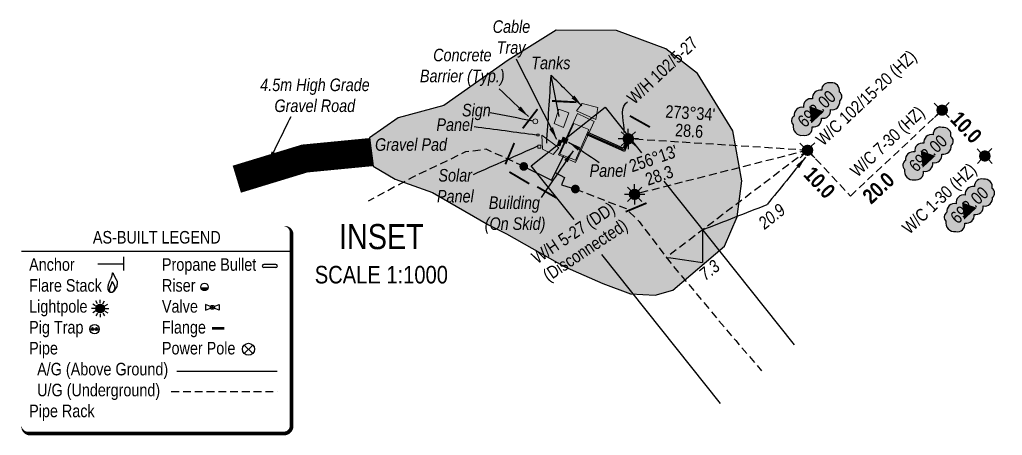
# Model space of a CAD drawing. Extents: x 348646 to 355532, y 6093406 to 6098999.
# Drawn here: x 354733 to 355515, y 6097189 to 6097520 of the extents above; entities that cross this region are included whole.
import ezdxf
from ezdxf.enums import TextEntityAlignment as Align

# ---------------------------------------------------------------- set-up
doc = ezdxf.new("R2010")
doc.units = 0
doc.header["$LTSCALE"] = 5
for name, pattern in [('foc-TIELINE', [1.875, 1.25, -0.625]), ('POWERLINE5', [7.8, 2.4, -0.6, 0.6, -0.6, 0.6, -0.6, 2.4]), ('UG_PIPE', [1.875, 1.25, -0.625])]:
    doc.linetypes.add(name, pattern=pattern)
for name, color, linetype in [('AS-CABLE', 224, 'foc-CABLE'), ('AS-PIPE-UG', 44, 'UG_PIPE'), ('AS-POWER-EXISTING', 72, 'POWERLINE5'), ('AS-ROADS', 254, 'Continuous'), ('AS-SYMBOL', 7, 'Continuous'), ('C-RW', 13, 'Continuous'), ('C-WS-S', 8, 'Continuous'), ('CG-NOTES', 7, 'Continuous'), ('DETAIL-T', 7, 'Continuous'), ('L-BD', 7, 'Continuous'), ('L-MON', 1, 'Continuous'), ('P-ELEVATION', 7, 'Continuous'), ('T-TIE', 201, 'foc-TIELINE')]:
    doc.layers.add(name, color=color, linetype=linetype)
doc.layers.add('AS-GENERAL', color=48, linetype='Continuous', lineweight=18)
doc.layers.add('T-TIE-T', color=201, linetype='Continuous', lineweight=18)
doc.layers.add('AS-PIPE-AG', color=7, linetype='Continuous', true_color=0x7d00fa)
doc.styles.add('80', font='ARIALN.TTF', dxfattribs={"height": 10})
doc.styles.add('80CG', font='ARIALN.TTF', dxfattribs={"height": 10})
doc.styles.add('80L', font='ARIALN.TTF', dxfattribs={"height": 10})
doc.styles.add('BOLD', font='ARIALNB.TTF')
doc.styles.add('foc-LtypeFont', font='ARIALN.TTF', dxfattribs={"height": 7.35})
doc.styles.add('MtXpl_Arial_Narrow', font='ARIALNI.TTF')
doc.linetypes.add('foc-CABLE', pattern='A,2,-1,["C",foc-LtypeFont,S=0.2,R=0,X=-0.625,Y=-0.75],-1.24,8', length=12.24)
doc.dimstyles.new('Compass 5 000', dxfattribs={"dimscale": 5, "dimtxt": 9, "dimasz": 2, "dimexe": 0.2, "dimexo": 0.0625, "dimgap": 0.5, "dimtad": 0, "dimtih": 1, "dimtoh": 1, "dimzin": 0, "dimdsep": 46, "dimtxsty": '80CG', "dimcen": 0.1, "dimse1": 1, "dimse2": 1, "dimclrd": 256, "dimclrt": 256, "dimaunit": 1, "dimadec": 4, "dimazin": 0, "dimtfac": 0.06, "dimtofl": 0, "dimtmove": 0, "dimatfit": 1, "dimfxl": 0.2, "dimtolj": 1, "dimtzin": 0, "dimlwd": -1, "dimarcsym": 0})

# ---------------------------------------------------------------- blocks, each defined once
blk = doc.blocks.new('RISER')
h = blk.add_hatch(color=255)
h.dxf.hatch_style = 1
edge = h.paths.add_edge_path()
edge.add_arc((0, 0), 0.7, 0, 360)
blk.add_hatch(color=13).paths.add_polyline_path([(0.58, -0.15), (-0.58, -0.15, 0.774597)])
at = {"color": 13}
blk.add_line((-0.58, -0.15), (0.58, -0.15), dxfattribs=at)
blk.add_circle((0, 0), 0.6, dxfattribs=at)
blk = doc.blocks.new('GAS')
h = blk.add_hatch(color=255)
h.dxf.hatch_style = 1
edge = h.paths.add_edge_path()
edge.add_arc((0, 0), 0.9, 0, 360)
for p, q in [((0, 0.81), (0, 1.62)), ((-0.81, 0), (-1.62, 0)), ((-0.57, 0.57), (-1.14, 1.14)), ((0.57, 0.57), (1.14, 1.14)), ((1.62, 0), (0.81, 0)), ((-0.57, -0.57), (-1.14, -1.14)), ((0, -0.81), (0, -1.62)), ((1.14, -1.14), (0.57, -0.57))]:
    blk.add_line(p, q)
blk.add_circle((0, 0), 0.8)
blk = doc.blocks.new('as-built legend')
blk.add_hatch(color=13).paths.add_polyline_path([(38.34, 16.13), (32.53, 16.13, 0.774597)])
h = blk.add_hatch(color=13)
h.dxf.hatch_style = 1
edge = h.paths.add_edge_path()
edge.add_arc((-47.68, -0.3), 3.41, 0, 360)
at = {"layer": 'AS-SYMBOL'}
h = blk.add_hatch(color=13, dxfattribs=at)
h.dxf.hatch_style = 1
h.paths.add_polyline_path([(-52.68, -16.7, 1), (-54.93, -16.7, 1)])
h = blk.add_hatch(color=13, dxfattribs=at)
h.dxf.hatch_style = 1
h.paths.add_polyline_path([(-51.67, -16.7, 1), (-49.42, -16.7, 1)])
at = {"color": 1}
blk.add_line((-110.33, 45.29), (104.8, 45.29), dxfattribs=at)
at = {"color": 13}
for p, q in [((92.28, 34.74), (82.68, 34.74)), ((92.28, 32.34), (82.68, 32.34)), ((32.53, 16.13), (38.34, 16.13)), ((-51.42, 1.85), (-53.65, 3.14)), ((-49.84, 3.43), (-51.13, 5.67)), ((-47.68, 4), (-47.68, 6.59)), ((-45.53, 3.43), (-44.24, 5.67)), ((-43.95, 1.85), (-41.71, 3.14)), ((36.2, 2.77), (36.2, -1.63)), ((40.25, 1.15), (36.2, 2.77)), ((43.14, 1.15), (47.2, 2.77)), ((47.2, 2.77), (47.2, -1.63)), ((-51.99, -0.3), (-54.58, -0.3)), ((-51.42, -2.46), (-53.65, -3.75)), ((-49.84, -4.04), (-51.13, -6.28)), ((-47.68, -4.61), (-47.68, -7.2)), ((-45.53, -4.04), (-44.24, -6.28)), ((-43.95, -2.46), (-41.71, -3.75)), ((-43.37, -0.3), (-40.79, -0.3)), ((36.2, -1.63), (40.25, 0)), ((47.2, -1.63), (43.14, 0))]:
    blk.add_line(p, q, dxfattribs=at)
at = {"color": 1, "flags": 128}
blk.add_lwpolyline([(-104.33, -99.93, 3, 3, 0), (98.8, -99.93, 3, 3, 0.414214), (104.8, -93.93, 3, 3, 0), (104.8, 59.29, 3, 0, 0.414214), (98.8, 65.29, 0, 0, 0), (-104.33, 65.29, 0, 0, 0.414214), (-110.33, 59.29, 0, 0, 0), (-110.33, -93.93, 0, 3, 0.414214)], format="xyseb", close=True, dxfattribs=at)
at = {"color": 13, "flags": 128}
for points in [[(-37.58, 12.69), (-37.79, 12.59), (-38, 12.5), (-38.23, 12.43), (-38.46, 12.38), (-38.69, 12.35), (-38.92, 12.34), (-39.14, 12.35), (-39.36, 12.38), (-39.56, 12.44), (-39.75, 12.51), (-39.94, 12.61), (-40.11, 12.74), (-40.27, 12.88), (-40.42, 13.06), (-40.57, 13.25), (-40.71, 13.48), (-40.85, 13.72), (-40.97, 14), (-41.09, 14.29), (-41.19, 14.62), (-41.28, 14.97), (-41.34, 15.35), (-41.38, 15.76), (-41.39, 16.19), (-41.37, 16.65), (-41.33, 17.13), (-41.26, 17.62), (-41.16, 18.11), (-41.05, 18.61), (-40.93, 19.1), (-40.79, 19.57), (-40.64, 20.02), (-40.49, 20.45), (-40.33, 20.85), (-40.16, 21.23), (-39.99, 21.59), (-39.82, 21.95), (-39.65, 22.3), (-39.47, 22.66), (-39.3, 23.01), (-39.12, 23.38), (-38.95, 23.76), (-38.79, 24.14), (-38.63, 24.53), (-38.48, 24.92), (-38.35, 25.3), (-38.24, 25.69), (-38.15, 26.07), (-38.07, 26.44), (-38.02, 26.79), (-37.98, 27.12), (-37.94, 27.41), (-37.9, 27.65), (-37.87, 27.84), (-37.82, 27.97), (-37.75, 28.02), (-37.67, 27.99), (-37.57, 27.89), (-37.46, 27.73), (-37.34, 27.52), (-37.21, 27.28), (-37.08, 27.01), (-36.95, 26.74), (-36.82, 26.46), (-36.7, 26.2), (-36.58, 25.94), (-36.46, 25.69), (-36.34, 25.45), (-36.22, 25.21), (-36.1, 24.96), (-35.98, 24.71), (-35.84, 24.45), (-35.7, 24.18), (-35.55, 23.9), (-35.4, 23.62), (-35.24, 23.33), (-35.09, 23.05), (-34.94, 22.77), (-34.8, 22.5), (-34.67, 22.24), (-34.55, 21.99), (-34.45, 21.75), (-34.36, 21.53), (-34.28, 21.31), (-34.22, 21.11), (-34.17, 20.9), (-34.13, 20.7), (-34.11, 20.51), (-34.11, 20.31), (-34.12, 20.11), (-34.13, 19.91), (-34.16, 19.71), (-34.19, 19.5), (-34.22, 19.29), (-34.25, 19.08), (-34.27, 18.86), (-34.29, 18.63), (-34.31, 18.4), (-34.33, 18.16), (-34.35, 17.92), (-34.38, 17.68), (-34.42, 17.44), (-34.47, 17.2), (-34.54, 16.96), (-34.62, 16.73), (-34.73, 16.5), (-34.84, 16.27), (-34.97, 16.05), (-35.1, 15.84), (-35.24, 15.63), (-35.37, 15.43), (-35.5, 15.24), (-35.63, 15.05), (-35.75, 14.88), (-35.86, 14.71), (-35.97, 14.54), (-36.08, 14.37), (-36.19, 14.21), (-36.3, 14.05), (-36.41, 13.89), (-36.53, 13.72), (-36.65, 13.56), (-36.78, 13.4), (-36.92, 13.24), (-37.07, 13.08), (-37.22, 12.94), (-37.4, 12.81)], [(-38.04, 12.55), (-38.16, 12.49), (-38.28, 12.44), (-38.4, 12.4), (-38.53, 12.37), (-38.66, 12.36), (-38.79, 12.35), (-38.92, 12.36), (-39.04, 12.37), (-39.15, 12.4), (-39.26, 12.45), (-39.36, 12.5), (-39.45, 12.57), (-39.54, 12.65), (-39.63, 12.75), (-39.71, 12.86), (-39.79, 12.99), (-39.87, 13.12), (-39.94, 13.28), (-40, 13.44), (-40.06, 13.63), (-40.11, 13.82), (-40.14, 14.04), (-40.17, 14.26), (-40.17, 14.5), (-40.16, 14.76), (-40.14, 15.03), (-40.1, 15.3), (-40.05, 15.58), (-39.98, 15.86), (-39.91, 16.14), (-39.84, 16.4), (-39.75, 16.65), (-39.67, 16.89), (-39.58, 17.11), (-39.49, 17.33), (-39.39, 17.53), (-39.29, 17.73), (-39.2, 17.93), (-39.1, 18.13), (-39, 18.33), (-38.9, 18.53), (-38.81, 18.74), (-38.71, 18.96), (-38.63, 19.18), (-38.55, 19.39), (-38.47, 19.61), (-38.41, 19.83), (-38.36, 20.04), (-38.32, 20.24), (-38.29, 20.44), (-38.26, 20.63), (-38.24, 20.79), (-38.22, 20.92), (-38.2, 21.03), (-38.17, 21.1), (-38.14, 21.13), (-38.09, 21.11), (-38.04, 21.06), (-37.97, 20.97), (-37.91, 20.85), (-37.83, 20.72), (-37.76, 20.57), (-37.69, 20.41), (-37.61, 20.26), (-37.54, 20.11), (-37.48, 19.97), (-37.41, 19.83), (-37.35, 19.69), (-37.28, 19.55), (-37.21, 19.42), (-37.14, 19.28), (-37.07, 19.13), (-36.99, 18.98), (-36.9, 18.82), (-36.82, 18.66), (-36.73, 18.51), (-36.64, 18.35), (-36.56, 18.19), (-36.48, 18.04), (-36.41, 17.89), (-36.34, 17.75), (-36.29, 17.62), (-36.23, 17.5), (-36.19, 17.38), (-36.16, 17.26), (-36.13, 17.15), (-36.11, 17.03), (-36.1, 16.92), (-36.1, 16.81), (-36.1, 16.7), (-36.11, 16.59), (-36.12, 16.48), (-36.14, 16.36), (-36.16, 16.24), (-36.17, 16.12), (-36.19, 16), (-36.2, 15.87), (-36.21, 15.74), (-36.22, 15.61), (-36.23, 15.48), (-36.25, 15.34), (-36.27, 15.21), (-36.3, 15.07), (-36.33, 14.94), (-36.38, 14.81), (-36.44, 14.68), (-36.51, 14.55), (-36.58, 14.43), (-36.65, 14.31), (-36.73, 14.19), (-36.8, 14.08), (-36.88, 13.97), (-36.95, 13.87), (-37.01, 13.77), (-37.08, 13.67), (-37.14, 13.58), (-37.2, 13.49), (-37.26, 13.4), (-37.32, 13.31), (-37.39, 13.22), (-37.45, 13.12), (-37.52, 13.03), (-37.59, 12.94), (-37.67, 12.85), (-37.75, 12.77), (-37.84, 12.69), (-37.94, 12.61)]]:
    blk.add_lwpolyline(points, close=True, dxfattribs=at)
at = {"color": 13, "const_width": 2, "flags": 128}
blk.add_lwpolyline([(41.29, -16.19), (46.29, -16.19), (51.29, -16.19)], dxfattribs=at)
at = {"color": 13}
for centre, radius in [((35.43, 16.88), 3), ((-47.68, -0.3), 3.41), ((41.7, 0.57), 1.56), ((41.7, 0.57), 0.55)]:
    blk.add_circle(centre, radius, dxfattribs=at)
for centre, start, end in [((82.68, 33.54), 90, 270), ((92.28, 33.54), 270, 90)]:
    blk.add_arc(centre, 1.2, start, end, dxfattribs=at)
at = {"layer": 'AS-PIPE-AG', "flags": 128}
blk.add_lwpolyline([(13.42, -50.16), (93.42, -50.16)], dxfattribs=at)
at = {"layer": 'AS-PIPE-UG', "flags": 128}
blk.add_lwpolyline([(8.96, -66.48), (93.34, -66.48)], dxfattribs=at)
at = {"layer": 'AS-POWER-EXISTING', "linetype": 'Continuous'}
for p, q in [((73.96, -36.16), (67.1, -29.45)), ((67.1, -36.24), (73.96, -29.53))]:
    blk.add_line(p, q, dxfattribs=at)
blk.add_circle((70.49, -32.85), 4.8, dxfattribs=at)
at = {"layer": 'AS-SYMBOL', "color": 72}
blk.add_line((-28.86, 29.87), (-28.86, 40.87), dxfattribs=at)
at = {"layer": 'AS-SYMBOL', "color": 72, "flags": 128}
blk.add_lwpolyline([(-49.49, 35.37), (-28.86, 35.37)], dxfattribs=at)
at = {"layer": 'AS-SYMBOL', "color": 13}
for centre, radius in [((-52.17, -16.72), 3.75), ((-53.8, -16.7), 1.12), ((-50.54, -16.7), 1.12)]:
    blk.add_circle(centre, radius, dxfattribs=at)
at = {"insert": (-60.3, 61.42), "char_height": 10, "attachment_point": 1, "style": '80L'}
blk.add_mtext_dynamic_manual_height_columns('\\pi6.80782;AS-BUILT LEGEND', width=114.8298, gutter_width=45, heights=[0], dxfattribs=at)
at = {"layer": 'CG-NOTES', "char_height": 10, "attachment_point": 1, "style": '80L'}
for s, insert, width in [('Anchor\\PFlare Stack\\PLightpole\\PPig Trap\\PPipe\\P  A/G (Above Ground)\\P  U/G (Underground)\\PPipe Rack', (-104.29, 39.73), 110.2091), ('Propane Bullet\\PRiser\\PValve\\PFlange\\PPower Pole', (1.51, 39.73), 85.1819)]:
    blk.add_mtext(s, dxfattribs=dict(at, insert=insert, width=width))
blk = doc.blocks.new('WC')
at = {"layer": 'L-MON'}
h = blk.add_hatch(color=255, dxfattribs=at)
h.dxf.hatch_style = 1
edge = h.paths.add_edge_path()
edge.add_arc((0, 0), 0.9, 0, 360)
at = {"layer": 'L-MON', "color": 240, "flags": 128}
for points in [[(-0.62, 0.5), (-1.23, 1.12)], [(0.52, 0.61), (1.13, 1.21)], [(-1.18, -1.18), (-0.56, -0.57)], [(1.16, -1.18), (0.56, -0.57)]]:
    blk.add_lwpolyline(points, dxfattribs=at)
at = {"layer": 'L-MON', "color": 240}
for radius in [0.8, 0.373]:
    blk.add_circle((0, 0), radius, dxfattribs=at)
blk = doc.blocks.new('*U444')
at = {"layer": 'P-ELEVATION'}
h = blk.add_hatch(color=111, dxfattribs=at)
h.dxf.hatch_style = 1
edge = h.paths.add_edge_path()
edge.add_arc((-17.35, -4.5), 6.1, 215, 325)
edge.add_arc((-7.35, -4.5), 6.1, 215, 325)
edge.add_arc((2.65, -4.5), 6.1, 215, 325)
edge.add_arc((12.65, -4.5), 6.1, 215, 325)
edge.add_arc((18.14, -3.7), 4.32, 263.43363, 373.43363)
edge.add_arc((18.85, 2.3), 6.1, 305, 415)
edge.add_arc((17.45, 4.39), 5.69, 30.69553, 140.69553)
edge.add_arc((8.05, 4.5), 6.1, 35, 145)
edge.add_arc((-1.95, 4.5), 6.1, 35, 145)
edge.add_arc((-11.95, 4.5), 6.1, 35, 145)
edge.add_arc((-18.04, 3.81), 4.33, 75.42608, 185.42608)
edge.add_arc((-18.36, -2.3), 6.96, 125, 235)
at = {"color": 240, "flags": 128}
blk.add_lwpolyline([(-22.35, -8, 0.520567), (-12.35, -8, 0.520567), (-2.35, -8, 0.520567), (7.65, -8, 0.520567), (17.65, -8, 0.520567), (22.35, -2.7, 0.520567), (22.35, 7.3, 0.520567), (13.05, 8, 0.520567), (3.05, 8, 0.520567), (-6.95, 8, 0.520567), (-16.95, 8, 0.520567), (-22.35, 3.4, 0.520567)], format="xyb", close=True, dxfattribs=at)
at = {"layer": 'P-ELEVATION', "color": 240, "flags": 128}
blk.add_lwpolyline([(0, 0, 12.5, 0, 0), (-11.05, -5.53, 0, 0, 0)], format="xyseb", dxfattribs=at)
at = {"layer": 'P-ELEVATION', "color": 240, "style": '80'}
blk.add_attdef('ELEVATION', text='', height=10, dxfattribs=at).set_placement((0, 0), align=Align.MIDDLE_CENTER)

msp = doc.modelspace()

# ---------------------------------------------------------------- hatches: boundary and pattern name
at = {"layer": 'AS-ROADS'}
h = msp.add_hatch(color=256, dxfattribs=at)
h.dxf.hatch_style = 1
h.paths.add_polyline_path([(355031.64, 6097392.734), (355061.35, 6097381.874), (355106.065, 6097356.184), (355120.455, 6097349.144), (355167.01, 6097322.799), (355197.09, 6097309.549), (355219.245, 6097301.284), (355238.76, 6097300.269), (355252.97, 6097304.109), (355294.17, 6097339.144), (355304.16, 6097362.554), (355307.89, 6097391.209), (355300.76, 6097431.049), (355272.56, 6097476.869), (355247.425, 6097496.519), (355208.09, 6097511.174), (355159.9, 6097511.424), (355121.875, 6097487.449), (355070.52, 6097451.204), (355034.1, 6097441.524), (355011.365, 6097425.61), (355014.142, 6097402.901)])

# ---------------------------------------------------------------- linework, layer by layer
at = {"layer": 'AS-CABLE', "const_width": 4.999, "flags": 128}
msp.add_lwpolyline([(355161.228, 6097421.869), (355164.018, 6097421.024)], dxfattribs=at)
at = {"layer": 'AS-GENERAL', "flags": 128}
for points, const_width in [([(355176.113, 6097453.884), (355156.653, 6097454.909)], 1.5), ([(355145.143, 6097448.434), (355133.353, 6097433.084)], 1.5), ([(355234.633, 6097434.104), (355218.643, 6097443.044)], 1.5), ([(355167.503, 6097425.649), (355165.963, 6097421.474)], 4.999), ([(355126.628, 6097421.449), (355119.518, 6097404.469)], 1.5), ([(355122.728, 6097398.334), (355138.553, 6097388.959)], 1.5), ([(355144.863, 6097386.524), (355160.323, 6097377.599)], 1.5), ([(355215.328, 6097366.629), (355231.958, 6097373.579)], 1.5)]:
    msp.add_lwpolyline(points, dxfattribs=dict(at, const_width=const_width))
for points in [[(355191.438, 6097440.199), (355193.263, 6097449.824), (355180.683, 6097452.864), (355176.163, 6097447.134)], [(355158.343, 6097436.999), (355161.983, 6097448.349), (355170.013, 6097445.519), (355165.893, 6097433.649)], [(355175.428, 6097405.924), (355190.298, 6097438.669), (355176.838, 6097445.029), (355161.861, 6097412.083)], [(355174.034, 6097436.883), (355186.117, 6097432.092), (355175.349, 6097407.667), (355162.908, 6097412.614)], [(355144.591, 6097428.461), (355146.313, 6097428.461), (355146.313, 6097426.996), (355144.591, 6097426.996)], [(355148.668, 6097427.664), (355149.138, 6097416.474), (355157.613, 6097412.164), (355162.033, 6097417.484)], [(355145.439, 6097419.768), (355147.65, 6097419.768), (355147.65, 6097417.403), (355145.439, 6097417.403)]]:
    msp.add_lwpolyline(points, close=True, dxfattribs=at)
at = {"layer": 'AS-GENERAL'}
msp.add_circle((355143.378, 6097438.679), 1.985, dxfattribs=at)
at = {"layer": 'AS-PIPE-AG', "flags": 128}
for points in [[(355218.37, 6097424.355), (355214.5, 6097414.773), (355184.374, 6097427.878)], [(355217.443, 6097424.729), (355213.958, 6097416.099), (355184.773, 6097428.794)], [(355216.516, 6097425.104), (355213.415, 6097417.426), (355185.172, 6097429.711)], [(355134.159, 6097402.73), (355156.219, 6097391.755), (355166.009, 6097411.21)], [(355159.258, 6097397.794), (355166.689, 6097394.055), (355164.275, 6097388.057), (355175.269, 6097384.745)]]:
    msp.add_lwpolyline(points, dxfattribs=at)
at = {"layer": 'AS-PIPE-UG', "flags": 128}
for points in [[(355134.159, 6097402.73), (355104.299, 6097416.42), (355087.859, 6097414.305), (355045.704, 6097394.115), (355010.294, 6097375.053)], [(355175.269, 6097384.745), (355215.674, 6097369.165), (355225.989, 6097358.985), (355251.649, 6097325.13), (355302.964, 6097263.985), (355323.534, 6097239.903)]]:
    msp.add_lwpolyline(points, dxfattribs=at)
at = {"layer": 'AS-ROADS', "flags": 128}
msp.add_lwpolyline([(355031.64, 6097392.734), (355061.35, 6097381.874), (355106.065, 6097356.184), (355120.455, 6097349.144), (355167.01, 6097322.799), (355197.09, 6097309.549), (355219.245, 6097301.284), (355238.76, 6097300.269), (355252.97, 6097304.109), (355294.17, 6097339.144), (355304.16, 6097362.554), (355307.89, 6097391.209), (355300.76, 6097431.049), (355272.56, 6097476.869), (355247.425, 6097496.519), (355208.09, 6097511.174), (355159.9, 6097511.424), (355121.875, 6097487.449), (355070.52, 6097451.204), (355034.1, 6097441.524), (355011.365, 6097425.61), (355014.142, 6097402.901), (355031.64, 6097392.734)], dxfattribs=at)
at = {"layer": 'AS-ROADS', "const_width": 22.495, "flags": 128}
msp.add_lwpolyline([(355012.705, 6097414.174), (354959.63, 6097409.039), (354905.625, 6097392.569)], dxfattribs=at)
at = {"layer": 'C-RW'}
for points in [[(355174.246, 6097360.368), (355140.196, 6097403.181), (355198.881, 6097449.854), (355227.819, 6097413.459)], [(355245.744, 6097390.916), (355349.437, 6097260.504)], [(355290.775, 6097213.849), (355196.39, 6097332.525)]]:
    msp.add_lwpolyline(points, dxfattribs=at)
at = {"layer": 'T-TIE', "flags": 128}
for points in [[(355360.222, 6097415.596), (355217.443, 6097424.729)], [(355360.222, 6097415.596), (355222.438, 6097380.474)], [(355360.222, 6097415.596), (355247.714, 6097330.322)]]:
    msp.add_lwpolyline(points, dxfattribs=at)

# ---------------------------------------------------------------- block references
at = {"layer": 'AS-GENERAL', "xscale": 4.998799999999983, "yscale": 4.998799999999983, "zscale": 4.998799999999983}
for p in [(355134.159, 6097402.73), (355175.269, 6097384.745)]:
    msp.add_blockref('RISER', p, dxfattribs=at)
at = {"layer": 'C-WS-S', "color": 5, "xscale": 4.998799999999983, "yscale": 4.998799999999983, "zscale": 4.998799999999983}
for p in [(355217.443, 6097424.729), (355222.438, 6097380.474)]:
    msp.add_blockref('GAS', p, dxfattribs=at)
at = {"layer": 'CG-NOTES', "xscale": 0.99976, "yscale": 0.99976, "zscale": 0.99976}
msp.add_blockref('as-built legend', (354844.479, 6097289.908), dxfattribs=at)
at = {"layer": 'L-MON', "color": 5, "xscale": 4.998799999999987, "yscale": 4.998799999999987, "zscale": 4.998799999999987}
for p in [(355467.307, 6097447.541), (355360.222, 6097415.596)]:
    msp.add_blockref('WC', p, dxfattribs=at)

# ---------------------------------------------------------------- texts
at = {"layer": 'AS-CABLE', "insert": (355108.847, 6097519.155), "char_height": 9.9976, "attachment_point": 1, "style": '80L'}
msp.add_mtext_dynamic_manual_height_columns('\\pi0.56828;{\\fArial Narrow|b0|i1|c0|p34;Cable \\P\\pi3.77692;Tray}', width=29.73133, gutter_width=49.988, heights=[0], dxfattribs=at)
at = {"layer": 'AS-GENERAL', "char_height": 9.9976, "attachment_point": 1, "style": '80L'}
for s, width, insert in [('\\pi10.86936;{\\fArial Narrow|b0|i1|c0|p34;Concrete \\P\\pi0.29891;Barrier (Typ.)}', 66.88476, (355051.169, 6097496.499)), ('{\\fArial Narrow|b0|i1|c0|p34;Tanks}', 31.26575, (355140.107, 6097490.227)), ('\\pi0.31254;{\\fArial Narrow|b0|i1|c0|p34;4.5m High Grade \\P\\pi11.64338;Gravel Road}', 87.02999, (354923.941, 6097472.76)), ('\\pi0.45576;{\\fArial Narrow|b0|i1|c0|p34;Sign}', 22.7412, (355084.527, 6097452.601)), ('\\pi-3.24049;{\\fArial Narrow|b0|i1|c0|p34;Panel}', 22.7412, (355067.848, 6097441.039)), ('\\pi0.60579;{\\fArial Narrow|b0|i1|c0|p34;Gravel Pad}', 57.95785, (355015.128, 6097425.195)), ('\\pi-3.24049;{\\fArial Narrow|b0|i1|c0|p34;Panel}', 22.7412, (355189.806, 6097404.454)), ('\\pi1.4787;{\\fArial Narrow|b0|i1|c0|p34;Solar \\P\\pi0.32618;Panel}', 29.87455, (355064.715, 6097400.699)), ('\\pi3.79397;{\\fArial Narrow|b0|i1|c0|p34;Building\\P\\pi0.53418;(On Skid)}', 47.81021, (355102.522, 6097378.841))]:
    msp.add_mtext_dynamic_manual_height_columns(s, width=width, gutter_width=49.988, heights=[0], dxfattribs=dict(at, insert=insert))
at = {"layer": 'C-WS-S', "style": '80L'}
msp.add_text('W/H 102/5-27', height=9.9976, rotation=43.12651, dxfattribs=at).set_placement((355222.19, 6097451.543))
at = {"layer": 'C-WS-S', "insert": (355138.626, 6097332.557), "char_height": 9.9976, "width": 76.42545, "attachment_point": 1, "rotation": 33.660134, "style": '80L'}
msp.add_mtext('\\pi0.78651;W/H 5-27 (DD)\\P\\pi0.39438;(Disconnected)', dxfattribs=at)
at = {"layer": 'DETAIL-T', "color": 3, "insert": (355020.746, 6097333.076), "char_height": 19.9952, "width": 116.94682, "attachment_point": 5, "style": '80CG'}
msp.add_mtext('INSET\\P{\\H0.7x;SCALE 1:1000}', dxfattribs=at)
at = {"layer": 'L-BD', "color": 3, "style": 'BOLD'}
for p in [(355473.046, 6097439.567), (355356.283, 6097395.594)]:
    msp.add_text('10.0', height=11.9971, rotation=313.12651, dxfattribs=at).set_placement(p)
at = {"layer": 'L-BD', "color": 5, "insert": (355365.76, 6097425.817), "char_height": 9.9976, "attachment_point": 1, "rotation": 43.12651, "style": '80L'}
msp.add_mtext_dynamic_manual_height_columns('W/C 102/15-20 (HZ)', width=104.27583, gutter_width=49.988, heights=[0], dxfattribs=at)
at = {"layer": 'T-TIE-T', "style": '80L'}
for s, rotation, p in [("273°34'", 356.2938, (355266.819, 6097445.36)), ('28.6', 356.2938, (355265.898, 6097431.143)), ("256°13'", 18.8625, (355237.421, 6097409.109)), ('28.3', 18.8625, (355242.026, 6097395.627))]:
    msp.add_text(s, height=9.9976, rotation=rotation, dxfattribs=at).set_placement(p, align=Align.MIDDLE)
at = {"layer": 'T-TIE-T', "style": 'MtXpl_Arial_Narrow'}
for s, p in [('20.9', (355326.052, 6097352.148)), ('7.3', (355278.85, 6097311.318))]:
    msp.add_text(s, height=9.9976, rotation=38.4958, dxfattribs=at).set_placement(p)

# ---------------------------------------------------------------- leaders
at = {"layer": 'AS-CABLE', "linetype": 'ByBlock', "path_type": 1}
msp.add_leader([(355160.477, 6097424.326), (355128.305, 6097488.154)], dimstyle='Compass 5 000', override={"dimgap": 0.5, "dimtad": 0}, dxfattribs=at)
at = {"layer": 'AS-GENERAL', "path_type": 1}
for points in [[(355152.455, 6097421.175), (355155.95, 6097475.381)], [(355162.492, 6097442.404), (355155.95, 6097475.381)], [(355180.452, 6097451.064), (355155.95, 6097475.381)], [(355137.884, 6097442.443), (355114.501, 6097464.601)], [(354930.498, 6097405.069), (354948.806, 6097442.606)], [(355141.567, 6097438.928), (355107.362, 6097445.357)], [(355144.259, 6097427.707), (355094.684, 6097434.261)], [(355145.224, 6097418.786), (355093.819, 6097396.101)], [(355169.822, 6097422.187), (355194.249, 6097405.987)], [(355173.424, 6097415.193), (355148.131, 6097378.088)]]:
    msp.add_leader(points, dimstyle='Compass 5 000', override={"dimgap": 0.5, "dimtad": 0}, dxfattribs=at)
at = {"layer": 'C-WS-S', "path_type": 1}
msp.add_leader([(355214.238, 6097429.881), (355215.466, 6097453.043), (355216.847, 6097454.27)], dimstyle='Compass 5 000', override={"dimgap": 0.5, "dimtad": 0}, dxfattribs=at)
at = {"layer": 'T-TIE-T', "path_type": 1}
for points in [[(355358.617, 6097410.145), (355328.005, 6097372.417)], [(355276.547, 6097352.175), (355328.005, 6097372.417)]]:
    msp.add_leader(points, dimstyle='Compass 5 000', override={"dimgap": 0.5, "dimtad": 0}, dxfattribs=at)
for points in [[(355276.547, 6097352.175), (355276.444, 6097326.292)], [(355247.714, 6097330.322), (355276.444, 6097326.292)]]:
    msp.add_leader(points, dimstyle='Compass 5 000', dxfattribs=at)

# ---------------------------------------------------------------- next in the draw order: texts
at = {"layer": 'L-BD', "color": 5, "insert": (355393.113, 6097400.836), "char_height": 9.9976, "attachment_point": 1, "rotation": 43.12651, "style": '80L', "bg_fill": 3, "box_fill_scale": 1.15, "bg_fill_color": 256, "bg_fill_true_color": 256, "bg_fill_transparency": 0}
msp.add_mtext_dynamic_manual_height_columns('W/C 7-30 (HZ)', width=73.8408, gutter_width=49.988, heights=[0], dxfattribs=at)

# ---------------------------------------------------------------- next in the draw order: linework, layer by layer
at = {"layer": 'T-TIE'}
msp.add_line((355360.222, 6097415.596), (355394.333, 6097379.182), dxfattribs=at)

# ---------------------------------------------------------------- next in the draw order: block references
at = {"rotation": 43.12638888888889}
msp.add_blockref('*U444', (355367.429, 6097448.643), dxfattribs=at).add_auto_attribs({'ELEVATION': '692.00'})

# ---------------------------------------------------------------- next in the draw order: texts
at = {"layer": 'L-BD', "color": 5, "insert": (355434.445, 6097355.363), "char_height": 9.9976, "attachment_point": 1, "rotation": 43.12651, "style": '80L', "bg_fill": 3, "box_fill_scale": 1.15, "bg_fill_color": 256, "bg_fill_true_color": 256, "bg_fill_transparency": 0}
msp.add_mtext_dynamic_manual_height_columns('W/C 1-30 (HZ)', width=73.8408, gutter_width=49.988, heights=[0], dxfattribs=at)

# ---------------------------------------------------------------- next in the draw order: linework, layer by layer
at = {"layer": 'T-TIE'}
msp.add_line((355467.307, 6097447.541), (355394.333, 6097379.182), dxfattribs=at)

# ---------------------------------------------------------------- next in the draw order: block references
at = {"rotation": 43.12638888888889}
for p in [(355456.146, 6097413.25), (355489.069, 6097371.946)]:
    msp.add_blockref('*U444', p, dxfattribs=at).add_auto_attribs({'ELEVATION': '692.00'})
at = {"layer": 'L-MON', "color": 5, "xscale": 4.998799999999987, "yscale": 4.998799999999987, "zscale": 4.998799999999987}
msp.add_blockref('WC', (355501.377, 6097411.051), dxfattribs=at)

# ---------------------------------------------------------------- next in the draw order: texts
at = {"layer": 'L-BD', "color": 3, "style": 'BOLD'}
msp.add_text('20.0', height=11.9971, rotation=43.129394, dxfattribs=at).set_placement((355410.956, 6097372.091))

doc.saveas('drawing.dxf')
